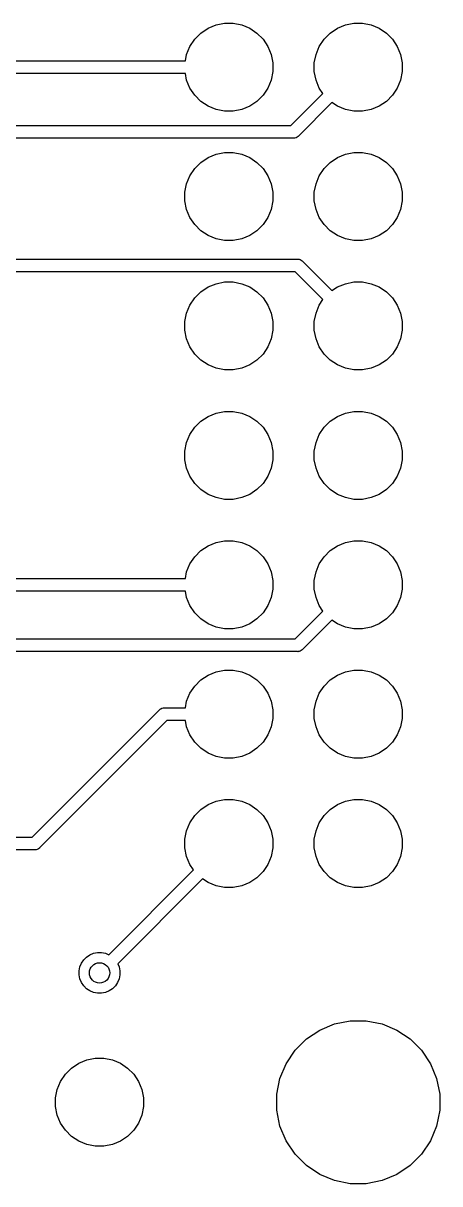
# Model space of a CAD drawing. Extents: x 4.65 to 8.46, y -5.31 to -3.29.
# Drawn here: x 8.141 to 8.463, y -5.313 to -4.416 of the extents above; entities that cross this region are included whole.
import ezdxf

# ---------------------------------------------------------------- set-up
doc = ezdxf.new("R2010")
doc.units = 0
doc.header["$MEASUREMENT"] = 0
doc.layers.add('BLACK', color=7, linetype='CONTINUOUS')

msp = doc.modelspace()

# ---------------------------------------------------------------- linework, layer by layer
at = {"layer": 'BLACK', "linetype": 'CONTINUOUS'}
for p, q in [((8.27833, -4.42359), (8.28389, -4.41987)), ((8.28389, -4.41987), (8.29008, -4.41731)), ((8.29008, -4.41731), (8.29665, -4.416)), ((8.29665, -4.416), (8.30335, -4.416)), ((8.30335, -4.416), (8.30992, -4.41731)), ((8.30992, -4.41731), (8.31611, -4.41987)), ((8.31611, -4.41987), (8.32167, -4.42359)), ((8.37833, -4.42359), (8.38389, -4.41987)), ((8.38389, -4.41987), (8.39008, -4.41731)), ((8.39008, -4.41731), (8.39665, -4.416)), ((8.39665, -4.416), (8.40335, -4.416)), ((8.40335, -4.416), (8.40992, -4.41731)), ((8.40992, -4.41731), (8.41611, -4.41987)), ((8.41611, -4.41987), (8.42167, -4.42359)), ((8.26987, -4.43389), (8.27359, -4.42833)), ((8.27359, -4.42833), (8.27833, -4.42359)), ((8.32167, -4.42359), (8.32641, -4.42833)), ((8.32641, -4.42833), (8.33013, -4.43389)), ((8.36987, -4.43389), (8.37359, -4.42833)), ((8.37359, -4.42833), (8.37833, -4.42359)), ((8.42167, -4.42359), (8.42641, -4.42833)), ((8.42641, -4.42833), (8.43013, -4.43389)), ((8.26631, -4.44508), (8.26731, -4.44008)), ((8.26731, -4.44008), (8.26987, -4.43389)), ((8.33013, -4.43389), (8.33269, -4.44008)), ((8.33269, -4.44008), (8.334, -4.44665)), ((8.366, -4.44665), (8.36731, -4.44008)), ((8.36731, -4.44008), (8.36987, -4.43389)), ((8.43013, -4.43389), (8.43269, -4.44008)), ((8.43269, -4.44008), (8.434, -4.44665)), ((7.77511, -4.44508), (8.26631, -4.44508)), ((8.334, -4.44665), (8.334, -4.45335)), ((8.366, -4.45335), (8.366, -4.44665)), ((8.434, -4.44665), (8.434, -4.45335)), ((8.26631, -4.45492), (7.77691, -4.45492)), ((8.26731, -4.45992), (8.26631, -4.45492)), ((8.334, -4.45335), (8.33269, -4.45992)), ((8.36731, -4.45992), (8.366, -4.45335)), ((8.434, -4.45335), (8.43269, -4.45992)), ((8.26987, -4.46611), (8.26731, -4.45992)), ((8.27359, -4.47167), (8.26987, -4.46611)), ((8.33013, -4.46611), (8.32641, -4.47167)), ((8.33269, -4.45992), (8.33013, -4.46611)), ((8.36987, -4.46611), (8.36731, -4.45992)), ((8.3727, -4.47034), (8.36987, -4.46611)), ((8.43013, -4.46611), (8.42641, -4.47167)), ((8.43269, -4.45992), (8.43013, -4.46611)), ((8.27833, -4.47641), (8.27359, -4.47167)), ((8.32641, -4.47167), (8.32167, -4.47641)), ((8.34796, -4.49508), (8.3727, -4.47034)), ((8.42641, -4.47167), (8.42167, -4.47641)), ((8.28389, -4.48013), (8.27833, -4.47641)), ((8.29008, -4.48269), (8.28389, -4.48013)), ((8.29665, -4.484), (8.29008, -4.48269)), ((8.30335, -4.484), (8.29665, -4.484)), ((8.30992, -4.48269), (8.30335, -4.484)), ((8.31611, -4.48013), (8.30992, -4.48269)), ((8.32167, -4.47641), (8.31611, -4.48013)), ((8.37966, -4.4773), (8.35365, -4.50331)), ((8.38389, -4.48013), (8.37966, -4.4773)), ((8.39008, -4.48269), (8.38389, -4.48013)), ((8.39665, -4.484), (8.39008, -4.48269)), ((8.40335, -4.484), (8.39665, -4.484)), ((8.40992, -4.48269), (8.40335, -4.484)), ((8.41611, -4.48013), (8.40992, -4.48269)), ((8.42167, -4.47641), (8.41611, -4.48013)), ((7.80024, -4.49508), (8.34796, -4.49508)), ((8.34976, -4.50492), (7.80204, -4.50492)), ((8.35, -4.50495), (8.34976, -4.50492)), ((8.35024, -4.50492), (8.35, -4.50495)), ((8.35096, -4.50485), (8.35024, -4.50492)), ((8.35024, -4.50492), (8.35024, -4.50492)), ((8.35189, -4.50457), (8.35096, -4.50485)), ((8.35275, -4.50411), (8.35189, -4.50457)), ((8.3535, -4.5035), (8.35275, -4.50411)), ((8.35365, -4.50331), (8.3535, -4.5035)), ((8.27833, -4.52359), (8.28389, -4.51987)), ((8.28389, -4.51987), (8.29008, -4.51731)), ((8.29008, -4.51731), (8.29665, -4.516)), ((8.29665, -4.516), (8.30335, -4.516)), ((8.30335, -4.516), (8.30992, -4.51731)), ((8.30992, -4.51731), (8.31611, -4.51987)), ((8.31611, -4.51987), (8.32167, -4.52359)), ((8.37833, -4.52359), (8.38389, -4.51987)), ((8.38389, -4.51987), (8.39008, -4.51731)), ((8.39008, -4.51731), (8.39665, -4.516)), ((8.39665, -4.516), (8.40335, -4.516)), ((8.40335, -4.516), (8.40992, -4.51731)), ((8.40992, -4.51731), (8.41611, -4.51987)), ((8.41611, -4.51987), (8.42167, -4.52359)), ((8.26987, -4.53389), (8.27359, -4.52833)), ((8.27359, -4.52833), (8.27833, -4.52359)), ((8.32167, -4.52359), (8.32641, -4.52833)), ((8.32641, -4.52833), (8.33013, -4.53389)), ((8.36987, -4.53389), (8.37359, -4.52833)), ((8.37359, -4.52833), (8.37833, -4.52359)), ((8.42167, -4.52359), (8.42641, -4.52833)), ((8.42641, -4.52833), (8.43013, -4.53389)), ((8.26731, -4.54008), (8.26987, -4.53389)), ((8.33013, -4.53389), (8.33269, -4.54008)), ((8.36731, -4.54008), (8.36987, -4.53389)), ((8.43013, -4.53389), (8.43269, -4.54008)), ((8.266, -4.54665), (8.26731, -4.54008)), ((8.266, -4.55335), (8.266, -4.54665)), ((8.33269, -4.54008), (8.334, -4.54665)), ((8.334, -4.54665), (8.334, -4.55335)), ((8.366, -4.54665), (8.36731, -4.54008)), ((8.366, -4.55335), (8.366, -4.54665)), ((8.43269, -4.54008), (8.434, -4.54665)), ((8.434, -4.54665), (8.434, -4.55335)), ((8.26731, -4.55992), (8.266, -4.55335)), ((8.334, -4.55335), (8.33269, -4.55992)), ((8.36731, -4.55992), (8.366, -4.55335)), ((8.434, -4.55335), (8.43269, -4.55992)), ((8.26987, -4.56611), (8.26731, -4.55992)), ((8.33269, -4.55992), (8.33013, -4.56611)), ((8.36987, -4.56611), (8.36731, -4.55992)), ((8.43269, -4.55992), (8.43013, -4.56611)), ((8.27359, -4.57167), (8.26987, -4.56611)), ((8.27833, -4.57641), (8.27359, -4.57167)), ((8.32641, -4.57167), (8.32167, -4.57641)), ((8.33013, -4.56611), (8.32641, -4.57167)), ((8.37359, -4.57167), (8.36987, -4.56611)), ((8.37833, -4.57641), (8.37359, -4.57167)), ((8.42641, -4.57167), (8.42167, -4.57641)), ((8.43013, -4.56611), (8.42641, -4.57167)), ((8.28389, -4.58013), (8.27833, -4.57641)), ((8.29008, -4.58269), (8.28389, -4.58013)), ((8.29665, -4.584), (8.29008, -4.58269)), ((8.30992, -4.58269), (8.30335, -4.584)), ((8.31611, -4.58013), (8.30992, -4.58269)), ((8.32167, -4.57641), (8.31611, -4.58013)), ((8.38389, -4.58013), (8.37833, -4.57641)), ((8.39008, -4.58269), (8.38389, -4.58013)), ((8.39665, -4.584), (8.39008, -4.58269)), ((8.40992, -4.58269), (8.40335, -4.584)), ((8.41611, -4.58013), (8.40992, -4.58269)), ((8.42167, -4.57641), (8.41611, -4.58013)), ((8.30335, -4.584), (8.29665, -4.584)), ((8.40335, -4.584), (8.39665, -4.584)), ((7.69749, -4.59828), (8.35296, -4.59828)), ((8.35296, -4.59828), (8.3532, -4.59826)), ((8.3532, -4.59826), (8.35345, -4.59828)), ((8.35345, -4.59828), (8.35345, -4.59828)), ((8.35345, -4.59828), (8.35417, -4.59835)), ((8.35417, -4.59835), (8.3551, -4.59864)), ((8.3551, -4.59864), (8.35595, -4.59909)), ((8.35595, -4.59909), (8.3567, -4.59971)), ((8.3567, -4.59971), (8.35686, -4.5999)), ((8.35686, -4.5999), (8.37966, -4.6227)), ((8.35117, -4.60813), (7.69569, -4.60813)), ((8.3727, -4.62966), (8.35117, -4.60813)), ((8.28389, -4.61987), (8.29008, -4.61731)), ((8.29008, -4.61731), (8.29665, -4.616)), ((8.29665, -4.616), (8.30335, -4.616)), ((8.30335, -4.616), (8.30992, -4.61731)), ((8.30992, -4.61731), (8.31611, -4.61987)), ((8.38389, -4.61987), (8.39008, -4.61731)), ((8.39008, -4.61731), (8.39665, -4.616)), ((8.39665, -4.616), (8.40335, -4.616)), ((8.40335, -4.616), (8.40992, -4.61731)), ((8.40992, -4.61731), (8.41611, -4.61987)), ((8.26987, -4.63389), (8.27359, -4.62833)), ((8.27359, -4.62833), (8.27833, -4.62359)), ((8.27833, -4.62359), (8.28389, -4.61987)), ((8.31611, -4.61987), (8.32167, -4.62359)), ((8.32167, -4.62359), (8.32641, -4.62833)), ((8.32641, -4.62833), (8.33013, -4.63389)), ((8.37966, -4.6227), (8.38389, -4.61987)), ((8.41611, -4.61987), (8.42167, -4.62359)), ((8.42167, -4.62359), (8.42641, -4.62833)), ((8.42641, -4.62833), (8.43013, -4.63389)), ((8.26731, -4.64008), (8.26987, -4.63389)), ((8.33013, -4.63389), (8.33269, -4.64008)), ((8.36731, -4.64008), (8.36987, -4.63389)), ((8.36987, -4.63389), (8.3727, -4.62966)), ((8.43013, -4.63389), (8.43269, -4.64008)), ((8.266, -4.64665), (8.26731, -4.64008)), ((8.33269, -4.64008), (8.334, -4.64665)), ((8.366, -4.64665), (8.36731, -4.64008)), ((8.43269, -4.64008), (8.434, -4.64665)), ((8.266, -4.65335), (8.266, -4.64665)), ((8.26731, -4.65992), (8.266, -4.65335)), ((8.334, -4.65335), (8.33269, -4.65992)), ((8.334, -4.64665), (8.334, -4.65335)), ((8.366, -4.65335), (8.366, -4.64665)), ((8.36731, -4.65992), (8.366, -4.65335)), ((8.434, -4.65335), (8.43269, -4.65992)), ((8.434, -4.64665), (8.434, -4.65335)), ((8.26987, -4.66611), (8.26731, -4.65992)), ((8.33269, -4.65992), (8.33013, -4.66611)), ((8.36987, -4.66611), (8.36731, -4.65992)), ((8.43269, -4.65992), (8.43013, -4.66611)), ((8.27359, -4.67167), (8.26987, -4.66611)), ((8.27833, -4.67641), (8.27359, -4.67167)), ((8.32641, -4.67167), (8.32167, -4.67641)), ((8.33013, -4.66611), (8.32641, -4.67167)), ((8.37359, -4.67167), (8.36987, -4.66611)), ((8.37833, -4.67641), (8.37359, -4.67167)), ((8.42641, -4.67167), (8.42167, -4.67641)), ((8.43013, -4.66611), (8.42641, -4.67167)), ((8.28389, -4.68013), (8.27833, -4.67641)), ((8.29008, -4.68269), (8.28389, -4.68013)), ((8.31611, -4.68013), (8.30992, -4.68269)), ((8.32167, -4.67641), (8.31611, -4.68013)), ((8.38389, -4.68013), (8.37833, -4.67641)), ((8.39008, -4.68269), (8.38389, -4.68013)), ((8.41611, -4.68013), (8.40992, -4.68269)), ((8.42167, -4.67641), (8.41611, -4.68013)), ((8.29665, -4.684), (8.29008, -4.68269)), ((8.30335, -4.684), (8.29665, -4.684)), ((8.30992, -4.68269), (8.30335, -4.684)), ((8.39665, -4.684), (8.39008, -4.68269)), ((8.40335, -4.684), (8.39665, -4.684)), ((8.40992, -4.68269), (8.40335, -4.684)), ((8.28389, -4.71987), (8.29008, -4.71731)), ((8.29008, -4.71731), (8.29665, -4.716)), ((8.29665, -4.716), (8.30335, -4.716)), ((8.30335, -4.716), (8.30992, -4.71731)), ((8.30992, -4.71731), (8.31611, -4.71987)), ((8.38389, -4.71987), (8.39008, -4.71731)), ((8.39008, -4.71731), (8.39665, -4.716)), ((8.39665, -4.716), (8.40335, -4.716)), ((8.40335, -4.716), (8.40992, -4.71731)), ((8.40992, -4.71731), (8.41611, -4.71987)), ((8.27359, -4.72833), (8.27833, -4.72359)), ((8.27833, -4.72359), (8.28389, -4.71987)), ((8.31611, -4.71987), (8.32167, -4.72359)), ((8.32167, -4.72359), (8.32641, -4.72833)), ((8.37359, -4.72833), (8.37833, -4.72359)), ((8.37833, -4.72359), (8.38389, -4.71987)), ((8.41611, -4.71987), (8.42167, -4.72359)), ((8.42167, -4.72359), (8.42641, -4.72833)), ((8.26731, -4.74008), (8.26987, -4.73389)), ((8.26987, -4.73389), (8.27359, -4.72833)), ((8.32641, -4.72833), (8.33013, -4.73389)), ((8.33013, -4.73389), (8.33269, -4.74008)), ((8.36731, -4.74008), (8.36987, -4.73389)), ((8.36987, -4.73389), (8.37359, -4.72833)), ((8.42641, -4.72833), (8.43013, -4.73389)), ((8.43013, -4.73389), (8.43269, -4.74008)), ((8.266, -4.74665), (8.26731, -4.74008)), ((8.33269, -4.74008), (8.334, -4.74665)), ((8.366, -4.74665), (8.36731, -4.74008)), ((8.43269, -4.74008), (8.434, -4.74665)), ((8.266, -4.75335), (8.266, -4.74665)), ((8.26731, -4.75992), (8.266, -4.75335)), ((8.334, -4.75335), (8.33269, -4.75992)), ((8.334, -4.74665), (8.334, -4.75335)), ((8.366, -4.75335), (8.366, -4.74665)), ((8.36731, -4.75992), (8.366, -4.75335)), ((8.434, -4.75335), (8.43269, -4.75992)), ((8.434, -4.74665), (8.434, -4.75335)), ((8.26987, -4.76611), (8.26731, -4.75992)), ((8.33269, -4.75992), (8.33013, -4.76611)), ((8.36987, -4.76611), (8.36731, -4.75992)), ((8.43269, -4.75992), (8.43013, -4.76611)), ((8.27359, -4.77167), (8.26987, -4.76611)), ((8.27833, -4.77641), (8.27359, -4.77167)), ((8.32641, -4.77167), (8.32167, -4.77641)), ((8.33013, -4.76611), (8.32641, -4.77167)), ((8.37359, -4.77167), (8.36987, -4.76611)), ((8.37833, -4.77641), (8.37359, -4.77167)), ((8.42641, -4.77167), (8.42167, -4.77641)), ((8.43013, -4.76611), (8.42641, -4.77167)), ((8.28389, -4.78013), (8.27833, -4.77641)), ((8.29008, -4.78269), (8.28389, -4.78013)), ((8.31611, -4.78013), (8.30992, -4.78269)), ((8.32167, -4.77641), (8.31611, -4.78013)), ((8.38389, -4.78013), (8.37833, -4.77641)), ((8.39008, -4.78269), (8.38389, -4.78013)), ((8.41611, -4.78013), (8.40992, -4.78269)), ((8.42167, -4.77641), (8.41611, -4.78013)), ((8.29665, -4.784), (8.29008, -4.78269)), ((8.30335, -4.784), (8.29665, -4.784)), ((8.30992, -4.78269), (8.30335, -4.784)), ((8.39665, -4.784), (8.39008, -4.78269)), ((8.40335, -4.784), (8.39665, -4.784)), ((8.40992, -4.78269), (8.40335, -4.784)), ((8.29008, -4.81731), (8.29665, -4.816)), ((8.29665, -4.816), (8.30335, -4.816)), ((8.30335, -4.816), (8.30992, -4.81731)), ((8.39008, -4.81731), (8.39665, -4.816)), ((8.39665, -4.816), (8.40335, -4.816)), ((8.40335, -4.816), (8.40992, -4.81731)), ((8.27359, -4.82833), (8.27833, -4.82359)), ((8.27833, -4.82359), (8.28389, -4.81987)), ((8.28389, -4.81987), (8.29008, -4.81731)), ((8.30992, -4.81731), (8.31611, -4.81987)), ((8.31611, -4.81987), (8.32167, -4.82359)), ((8.32167, -4.82359), (8.32641, -4.82833)), ((8.37359, -4.82833), (8.37833, -4.82359)), ((8.37833, -4.82359), (8.38389, -4.81987)), ((8.38389, -4.81987), (8.39008, -4.81731)), ((8.40992, -4.81731), (8.41611, -4.81987)), ((8.41611, -4.81987), (8.42167, -4.82359)), ((8.42167, -4.82359), (8.42641, -4.82833)), ((8.26731, -4.84008), (8.26987, -4.83389)), ((8.26987, -4.83389), (8.27359, -4.82833)), ((8.32641, -4.82833), (8.33013, -4.83389)), ((8.33013, -4.83389), (8.33269, -4.84008)), ((8.36731, -4.84008), (8.36987, -4.83389)), ((8.36987, -4.83389), (8.37359, -4.82833)), ((8.42641, -4.82833), (8.43013, -4.83389)), ((8.43013, -4.83389), (8.43269, -4.84008)), ((8.26631, -4.84508), (8.26731, -4.84008)), ((8.33269, -4.84008), (8.334, -4.84665)), ((8.366, -4.84665), (8.36731, -4.84008)), ((8.43269, -4.84008), (8.434, -4.84665)), ((7.9253, -4.84508), (8.26631, -4.84508)), ((8.334, -4.84665), (8.334, -4.85335)), ((8.366, -4.85335), (8.366, -4.84665)), ((8.434, -4.84665), (8.434, -4.85335)), ((8.26631, -4.85492), (7.92709, -4.85492)), ((8.26731, -4.85992), (8.26631, -4.85492)), ((8.26987, -4.86611), (8.26731, -4.85992)), ((8.33269, -4.85992), (8.33013, -4.86611)), ((8.334, -4.85335), (8.33269, -4.85992)), ((8.36731, -4.85992), (8.366, -4.85335)), ((8.36987, -4.86611), (8.36731, -4.85992)), ((8.43269, -4.85992), (8.43013, -4.86611)), ((8.434, -4.85335), (8.43269, -4.85992)), ((8.27359, -4.87167), (8.26987, -4.86611)), ((8.33013, -4.86611), (8.32641, -4.87167)), ((8.35117, -4.89187), (8.3727, -4.87034)), ((8.3727, -4.87034), (8.36987, -4.86611)), ((8.43013, -4.86611), (8.42641, -4.87167)), ((8.27833, -4.87641), (8.27359, -4.87167)), ((8.28389, -4.88013), (8.27833, -4.87641)), ((8.32167, -4.87641), (8.31611, -4.88013)), ((8.32641, -4.87167), (8.32167, -4.87641)), ((8.37966, -4.8773), (8.35686, -4.9001)), ((8.38389, -4.88013), (8.37966, -4.8773)), ((8.42167, -4.87641), (8.41611, -4.88013)), ((8.42641, -4.87167), (8.42167, -4.87641)), ((8.29008, -4.88269), (8.28389, -4.88013)), ((8.29665, -4.884), (8.29008, -4.88269)), ((8.30335, -4.884), (8.29665, -4.884)), ((8.30992, -4.88269), (8.30335, -4.884)), ((8.31611, -4.88013), (8.30992, -4.88269)), ((8.39008, -4.88269), (8.38389, -4.88013)), ((8.39665, -4.884), (8.39008, -4.88269)), ((8.40335, -4.884), (8.39665, -4.884)), ((8.40992, -4.88269), (8.40335, -4.884)), ((8.41611, -4.88013), (8.40992, -4.88269)), ((7.75345, -4.89187), (8.35117, -4.89187)), ((8.35296, -4.90172), (7.75524, -4.90172)), ((8.3532, -4.90174), (8.35296, -4.90172)), ((8.35345, -4.90172), (8.3532, -4.90174)), ((8.35417, -4.90165), (8.35345, -4.90172)), ((8.35345, -4.90172), (8.35345, -4.90172)), ((8.3551, -4.90136), (8.35417, -4.90165)), ((8.35595, -4.90091), (8.3551, -4.90136)), ((8.3567, -4.90029), (8.35595, -4.90091)), ((8.35686, -4.9001), (8.3567, -4.90029)), ((8.27359, -4.92833), (8.27833, -4.92359)), ((8.27833, -4.92359), (8.28389, -4.91987)), ((8.28389, -4.91987), (8.29008, -4.91731)), ((8.29008, -4.91731), (8.29665, -4.916)), ((8.29665, -4.916), (8.30335, -4.916)), ((8.30335, -4.916), (8.30992, -4.91731)), ((8.30992, -4.91731), (8.31611, -4.91987)), ((8.31611, -4.91987), (8.32167, -4.92359)), ((8.32167, -4.92359), (8.32641, -4.92833)), ((8.37359, -4.92833), (8.37833, -4.92359)), ((8.37833, -4.92359), (8.38389, -4.91987)), ((8.38389, -4.91987), (8.39008, -4.91731)), ((8.39008, -4.91731), (8.39665, -4.916)), ((8.39665, -4.916), (8.40335, -4.916)), ((8.40335, -4.916), (8.40992, -4.91731)), ((8.40992, -4.91731), (8.41611, -4.91987)), ((8.41611, -4.91987), (8.42167, -4.92359)), ((8.42167, -4.92359), (8.42641, -4.92833)), ((8.26987, -4.93389), (8.27359, -4.92833)), ((8.32641, -4.92833), (8.33013, -4.93389)), ((8.36987, -4.93389), (8.37359, -4.92833)), ((8.42641, -4.92833), (8.43013, -4.93389)), ((8.26631, -4.94508), (8.26731, -4.94008)), ((8.26731, -4.94008), (8.26987, -4.93389)), ((8.33013, -4.93389), (8.33269, -4.94008)), ((8.33269, -4.94008), (8.334, -4.94665)), ((8.366, -4.94665), (8.36731, -4.94008)), ((8.36731, -4.94008), (8.36987, -4.93389)), ((8.43013, -4.93389), (8.43269, -4.94008)), ((8.43269, -4.94008), (8.434, -4.94665)), ((8.14796, -5.04508), (8.24635, -4.94669)), ((8.24635, -4.94669), (8.2465, -4.9465)), ((8.2465, -4.9465), (8.24669, -4.94635)), ((8.24669, -4.94635), (8.24718, -4.94595)), ((8.24669, -4.94635), (8.24669, -4.94635)), ((8.24718, -4.94595), (8.24725, -4.94589)), ((8.24725, -4.94589), (8.24811, -4.94543)), ((8.24811, -4.94543), (8.24904, -4.94515)), ((8.24904, -4.94515), (8.24976, -4.94508)), ((8.24976, -4.94508), (8.25, -4.94505)), ((8.24976, -4.94508), (8.24976, -4.94508)), ((8.25, -4.94505), (8.25024, -4.94508)), ((8.25024, -4.94508), (8.26631, -4.94508)), ((8.334, -4.94665), (8.334, -4.95335)), ((8.366, -4.95335), (8.366, -4.94665)), ((8.434, -4.94665), (8.434, -4.95335)), ((8.25204, -4.95492), (8.15365, -5.05331)), ((8.26631, -4.95492), (8.25204, -4.95492)), ((8.26731, -4.95992), (8.26631, -4.95492)), ((8.26987, -4.96611), (8.26731, -4.95992)), ((8.33269, -4.95992), (8.33013, -4.96611)), ((8.334, -4.95335), (8.33269, -4.95992)), ((8.36731, -4.95992), (8.366, -4.95335)), ((8.36987, -4.96611), (8.36731, -4.95992)), ((8.43269, -4.95992), (8.43013, -4.96611)), ((8.434, -4.95335), (8.43269, -4.95992)), ((8.27359, -4.97167), (8.26987, -4.96611)), ((8.33013, -4.96611), (8.32641, -4.97167)), ((8.37359, -4.97167), (8.36987, -4.96611)), ((8.43013, -4.96611), (8.42641, -4.97167)), ((8.27833, -4.97641), (8.27359, -4.97167)), ((8.28389, -4.98013), (8.27833, -4.97641)), ((8.32167, -4.97641), (8.31611, -4.98013)), ((8.32641, -4.97167), (8.32167, -4.97641)), ((8.37833, -4.97641), (8.37359, -4.97167)), ((8.38389, -4.98013), (8.37833, -4.97641)), ((8.42167, -4.97641), (8.41611, -4.98013)), ((8.42641, -4.97167), (8.42167, -4.97641)), ((8.29008, -4.98269), (8.28389, -4.98013)), ((8.29665, -4.984), (8.29008, -4.98269)), ((8.30335, -4.984), (8.29665, -4.984)), ((8.30992, -4.98269), (8.30335, -4.984)), ((8.31611, -4.98013), (8.30992, -4.98269)), ((8.39008, -4.98269), (8.38389, -4.98013)), ((8.39665, -4.984), (8.39008, -4.98269)), ((8.40335, -4.984), (8.39665, -4.984)), ((8.40992, -4.98269), (8.40335, -4.984)), ((8.41611, -4.98013), (8.40992, -4.98269)), ((8.27833, -5.02359), (8.28389, -5.01987)), ((8.28389, -5.01987), (8.29008, -5.01731)), ((8.29008, -5.01731), (8.29665, -5.016)), ((8.29665, -5.016), (8.30335, -5.016)), ((8.30335, -5.016), (8.30992, -5.01731)), ((8.30992, -5.01731), (8.31611, -5.01987)), ((8.31611, -5.01987), (8.32167, -5.02359)), ((8.37833, -5.02359), (8.38389, -5.01987)), ((8.38389, -5.01987), (8.39008, -5.01731)), ((8.39008, -5.01731), (8.39665, -5.016)), ((8.39665, -5.016), (8.40335, -5.016)), ((8.40335, -5.016), (8.40992, -5.01731)), ((8.40992, -5.01731), (8.41611, -5.01987)), ((8.41611, -5.01987), (8.42167, -5.02359)), ((8.26987, -5.03389), (8.27359, -5.02833)), ((8.27359, -5.02833), (8.27833, -5.02359)), ((8.32167, -5.02359), (8.32641, -5.02833)), ((8.32641, -5.02833), (8.33013, -5.03389)), ((8.36987, -5.03389), (8.37359, -5.02833)), ((8.37359, -5.02833), (8.37833, -5.02359)), ((8.42167, -5.02359), (8.42641, -5.02833)), ((8.42641, -5.02833), (8.43013, -5.03389)), ((8.266, -5.04665), (8.26731, -5.04008)), ((8.26731, -5.04008), (8.26987, -5.03389)), ((8.33013, -5.03389), (8.33269, -5.04008)), ((8.33269, -5.04008), (8.334, -5.04665)), ((8.366, -5.04665), (8.36731, -5.04008)), ((8.36731, -5.04008), (8.36987, -5.03389)), ((8.43013, -5.03389), (8.43269, -5.04008)), ((8.43269, -5.04008), (8.434, -5.04665)), ((8.10024, -5.04508), (8.14796, -5.04508)), ((8.266, -5.05335), (8.266, -5.04665)), ((8.334, -5.04665), (8.334, -5.05335)), ((8.366, -5.05335), (8.366, -5.04665)), ((8.434, -5.04665), (8.434, -5.05335)), ((8.14976, -5.05492), (8.10204, -5.05492)), ((8.15, -5.05495), (8.14976, -5.05492)), ((8.15024, -5.05492), (8.15, -5.05495)), ((8.15096, -5.05485), (8.15024, -5.05492)), ((8.15024, -5.05492), (8.15024, -5.05492)), ((8.15189, -5.05457), (8.15096, -5.05485)), ((8.15275, -5.05411), (8.15189, -5.05457)), ((8.1535, -5.0535), (8.15275, -5.05411)), ((8.15365, -5.05331), (8.1535, -5.0535)), ((8.26731, -5.05992), (8.266, -5.05335)), ((8.334, -5.05335), (8.33269, -5.05992)), ((8.36731, -5.05992), (8.366, -5.05335)), ((8.434, -5.05335), (8.43269, -5.05992)), ((8.26987, -5.06611), (8.26731, -5.05992)), ((8.2727, -5.07034), (8.26987, -5.06611)), ((8.33013, -5.06611), (8.32641, -5.07167)), ((8.33269, -5.05992), (8.33013, -5.06611)), ((8.36987, -5.06611), (8.36731, -5.05992)), ((8.37359, -5.07167), (8.36987, -5.06611)), ((8.43013, -5.06611), (8.42641, -5.07167)), ((8.43269, -5.05992), (8.43013, -5.06611)), ((8.20713, -5.13591), (8.2727, -5.07034)), ((8.32167, -5.07641), (8.31611, -5.08013)), ((8.32641, -5.07167), (8.32167, -5.07641)), ((8.37833, -5.07641), (8.37359, -5.07167)), ((8.38389, -5.08013), (8.37833, -5.07641)), ((8.42167, -5.07641), (8.41611, -5.08013)), ((8.42641, -5.07167), (8.42167, -5.07641)), ((8.27966, -5.0773), (8.21409, -5.14287)), ((8.28389, -5.08013), (8.27966, -5.0773)), ((8.29008, -5.08269), (8.28389, -5.08013)), ((8.29665, -5.084), (8.29008, -5.08269)), ((8.30335, -5.084), (8.29665, -5.084)), ((8.30992, -5.08269), (8.30335, -5.084)), ((8.31611, -5.08013), (8.30992, -5.08269)), ((8.39008, -5.08269), (8.38389, -5.08013)), ((8.39665, -5.084), (8.39008, -5.08269)), ((8.40335, -5.084), (8.39665, -5.084)), ((8.40992, -5.08269), (8.40335, -5.084)), ((8.41611, -5.08013), (8.40992, -5.08269)), ((8.18777, -5.13996), (8.18996, -5.13777)), ((8.18996, -5.13777), (8.19254, -5.13604)), ((8.19254, -5.13604), (8.19541, -5.13486)), ((8.19541, -5.13486), (8.19845, -5.13425)), ((8.19845, -5.13425), (8.20155, -5.13425)), ((8.20155, -5.13425), (8.20459, -5.13486)), ((8.20459, -5.13486), (8.20713, -5.13591)), ((8.18425, -5.14845), (8.18486, -5.14541)), ((8.18425, -5.15155), (8.18425, -5.14845)), ((8.18486, -5.14541), (8.18604, -5.14254)), ((8.18604, -5.14254), (8.18777, -5.13996)), ((8.21409, -5.14287), (8.21514, -5.14541)), ((8.21514, -5.14541), (8.21575, -5.14845)), ((8.21575, -5.14845), (8.21575, -5.15155)), ((8.18486, -5.15459), (8.18425, -5.15155)), ((8.18604, -5.15746), (8.18486, -5.15459)), ((8.18777, -5.16004), (8.18604, -5.15746)), ((8.21396, -5.15746), (8.21223, -5.16004)), ((8.21514, -5.15459), (8.21396, -5.15746)), ((8.21575, -5.15155), (8.21514, -5.15459)), ((8.18996, -5.16223), (8.18777, -5.16004)), ((8.19254, -5.16396), (8.18996, -5.16223)), ((8.19541, -5.16514), (8.19254, -5.16396)), ((8.19845, -5.16575), (8.19541, -5.16514)), ((8.20155, -5.16575), (8.19845, -5.16575)), ((8.20459, -5.16514), (8.20155, -5.16575)), ((8.20746, -5.16396), (8.20459, -5.16514)), ((8.21004, -5.16223), (8.20746, -5.16396)), ((8.21223, -5.16004), (8.21004, -5.16223)), ((8.37016, -5.19418), (8.38163, -5.18943)), ((8.38163, -5.18943), (8.3938, -5.18701)), ((8.3938, -5.18701), (8.4062, -5.18701)), ((8.4062, -5.18701), (8.41837, -5.18943)), ((8.41837, -5.18943), (8.42984, -5.19418)), ((8.35107, -5.20984), (8.35984, -5.20107)), ((8.35984, -5.20107), (8.37016, -5.19418)), ((8.42984, -5.19418), (8.44016, -5.20107)), ((8.44016, -5.20107), (8.44893, -5.20984)), ((8.34418, -5.22016), (8.35107, -5.20984)), ((8.44893, -5.20984), (8.45582, -5.22016)), ((8.17833, -5.22359), (8.18389, -5.21987)), ((8.18389, -5.21987), (8.19008, -5.21731)), ((8.19008, -5.21731), (8.19665, -5.216)), ((8.19665, -5.216), (8.20335, -5.216)), ((8.20335, -5.216), (8.20992, -5.21731)), ((8.20992, -5.21731), (8.21611, -5.21987)), ((8.21611, -5.21987), (8.22167, -5.22359)), ((8.33943, -5.23163), (8.34418, -5.22016)), ((8.45582, -5.22016), (8.46057, -5.23163)), ((8.16987, -5.23389), (8.17359, -5.22833)), ((8.17359, -5.22833), (8.17833, -5.22359)), ((8.22167, -5.22359), (8.22641, -5.22833)), ((8.22641, -5.22833), (8.23013, -5.23389)), ((8.16731, -5.24008), (8.16987, -5.23389)), ((8.23013, -5.23389), (8.23269, -5.24008)), ((8.33701, -5.2438), (8.33943, -5.23163)), ((8.46057, -5.23163), (8.46299, -5.2438)), ((8.166, -5.24665), (8.16731, -5.24008)), ((8.166, -5.25335), (8.166, -5.24665)), ((8.23269, -5.24008), (8.234, -5.24665)), ((8.234, -5.24665), (8.234, -5.25335)), ((8.33701, -5.2562), (8.33701, -5.2438)), ((8.46299, -5.2438), (8.46299, -5.2562)), ((8.16731, -5.25992), (8.166, -5.25335)), ((8.234, -5.25335), (8.23269, -5.25992)), ((8.33943, -5.26837), (8.33701, -5.2562)), ((8.46299, -5.2562), (8.46057, -5.26837)), ((8.16987, -5.26611), (8.16731, -5.25992)), ((8.23269, -5.25992), (8.23013, -5.26611)), ((8.17359, -5.27167), (8.16987, -5.26611)), ((8.17833, -5.27641), (8.17359, -5.27167)), ((8.22641, -5.27167), (8.22167, -5.27641)), ((8.23013, -5.26611), (8.22641, -5.27167)), ((8.34418, -5.27984), (8.33943, -5.26837)), ((8.46057, -5.26837), (8.45582, -5.27984)), ((8.18389, -5.28013), (8.17833, -5.27641)), ((8.19008, -5.28269), (8.18389, -5.28013)), ((8.19665, -5.284), (8.19008, -5.28269)), ((8.20992, -5.28269), (8.20335, -5.284)), ((8.21611, -5.28013), (8.20992, -5.28269)), ((8.22167, -5.27641), (8.21611, -5.28013)), ((8.35107, -5.29016), (8.34418, -5.27984)), ((8.45582, -5.27984), (8.44893, -5.29016)), ((8.20335, -5.284), (8.19665, -5.284)), ((8.35984, -5.29893), (8.35107, -5.29016)), ((8.44893, -5.29016), (8.44016, -5.29893)), ((8.37016, -5.30582), (8.35984, -5.29893)), ((8.44016, -5.29893), (8.42984, -5.30582)), ((8.38163, -5.31057), (8.37016, -5.30582)), ((8.42984, -5.30582), (8.41837, -5.31057)), ((8.3938, -5.31299), (8.38163, -5.31057)), ((8.4062, -5.31299), (8.3938, -5.31299)), ((8.41837, -5.31057), (8.4062, -5.31299))]:
    msp.add_line(p, q, dxfattribs=at)
at = {"layer": 'BLACK'}
msp.add_circle((8.2, -5.15), 0.00787, dxfattribs=at)

doc.saveas('drawing.dxf')
